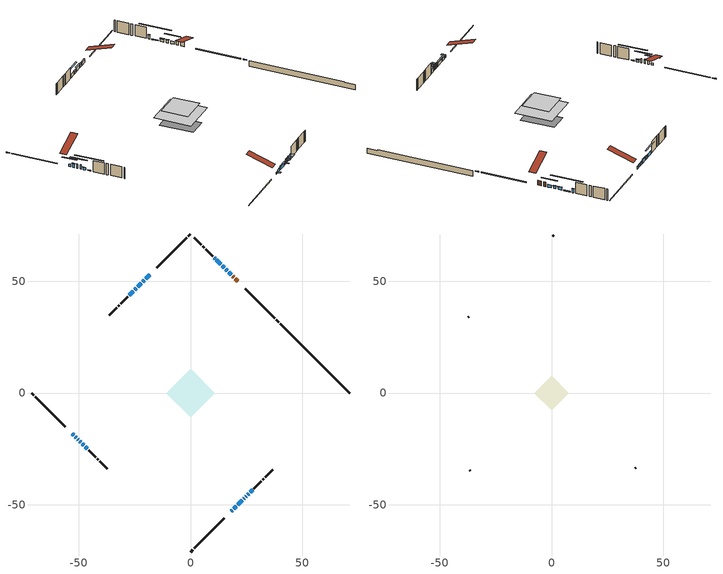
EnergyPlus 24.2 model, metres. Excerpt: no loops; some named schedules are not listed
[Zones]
conditioned space
 floor outside (Floor1 construction): -1.13,0 0,1.13 1.13,0 0,-1.13 z0.61
 floor adiabatic (AdiabaticFloorConstruction): -10.84,0 0,10.84 10.84,0 0,-10.84 z3.05
 floor foundation (Slab1 construction): -7.76,2.09 -2.09,7.76 7.76,-2.09 2.09,-7.76 z-1.83
 wall outside (RimJoist1 construction): 0,-71.18 1.06,-70.13 / -71.18,0 -70.13,-1.06 / 0,71.18 -1.06,70.13 / 39.49,31.69 38.43,32.75 z0.61:0.91
 wall outside (RimJoist2 construction): 1.71,-69.47 15.03,-56.15 / -69.47,-1.71 -56.15,-15.03 / -1.71,69.47 -15.03,56.15 / 37.78,33.41 24.46,46.73 z0.61:0.91
 wall outside (AdiabaticWallConstruction 1): 21.15,50.04 20.11,51.07 / 19.45,51.73 18.87,52.31 z0.61:2.64
 wall outside (AdiabaticWallConstruction): 18.34,-52.84 18.72,-52.46 / 23.87,-47.31 24.02,-47.16 z0.61:1.47; -52.84,-18.34 -52.21,-18.97 / -24.36,46.83 -24.99,46.19 z0.61:1.6; -51.55,-19.63 -51.12,-20.06 / -21.99,49.19 -23.7,47.48 / -25.64,45.54 -27.35,43.83 z0.61:2.11; -50.47,-20.72 -50.14,-21.04 / -49.49,-21.7 -49.16,-22.02 / 24.67,-46.51 25.03,-46.15 / 25.69,-45.49 26.05,-45.13 / 26.71,-44.48 27.77,-43.41 z0.61:2.42; 18.21,52.97 17.15,54.03 / -18.34,52.84 -20.05,51.13 / -20.71,50.48 -21.34,49.85 / 19.38,-51.81 20.44,-50.74 / 21.09,-50.09 23.22,-47.97 / 16.5,54.68 15.87,55.32 / 15.21,55.97 14.15,57.03 z0.61:1.81; -48.51,-22.68 -47.87,-23.31 z0.61:1.5; -47.22,-23.96 -46.28,-24.9 / 13.49,57.69 11.63,59.56 z0.61:0.99; 10.97,60.21 10.63,60.55 z0.61:2.21
 wall outside (Wall1 construction): 28.43,-42.76 31.66,-39.52 / -45.63,-25.55 -42.39,-28.79 / -28.01,43.17 -31.25,39.94 / 9.97,61.21 6.73,64.45 z0.61:5.49
 wall outside (Wall2 construction): 32.32,-38.86 32.87,-38.32 / -41.73,-29.45 -41.19,-29.99 / -31.9,39.28 -32.45,38.73 / 6.08,65.1 5.53,65.65 z0.61:5.49
 wall outside (Wall3 construction): 33.52,-37.66 36.83,-34.35 / -40.53,-30.65 -37.23,-33.96 / -33.1,38.08 -36.41,34.77 / 4.88,66.31 1.57,69.61 z0.61:5.49
 wall foundation (FoundationWall1 construction): 40.15,31.04,-1.83 40.15,31.04,0.61 68.08,3.1,0.61 68.08,3.1,0.27 71.18,0,0.27 71.18,0,-1.83
 window (WindowConstruction 18): 18.34,-52.84 18.72,-52.46 z0.61:1.47
 window (WindowConstruction 6): -52.84,-18.34 -52.21,-18.97 z0.61:1.6
 window (WindowConstruction 7): -51.55,-19.63 -51.12,-20.06 z0.61:2.11
 window (WindowConstruction 8): -50.47,-20.72 -50.14,-21.04 z0.61:2.41
 window (WindowConstruction 9): -49.49,-21.7 -49.16,-22.02 z0.61:2.41
 window (WindowConstruction 10): 18.21,52.97 17.15,54.03 z0.61:1.8
 window (WindowConstruction 11): -18.34,52.84 -20.05,51.13 z0.61:1.8
 window (WindowConstruction 12): -20.71,50.48 -21.34,49.85 z0.61:1.8
 window (WindowConstruction 13): 19.38,-51.81 20.44,-50.75 z0.61:1.8
 window (WindowConstruction 14): 21.09,-50.09 23.22,-47.97 z0.61:1.8
 window (WindowConstruction 19): 23.87,-47.31 24.02,-47.17 z0.61:1.47
 window (WindowConstruction 15): -48.51,-22.68 -47.88,-23.31 z0.61:1.5
 window (WindowConstruction 16): 16.5,54.69 15.87,55.32 z0.61:1.8
 window (WindowConstruction 17): 15.21,55.97 14.15,57.03 z0.61:1.8
 window (WindowConstruction 21): -47.22,-23.96 -46.29,-24.9 z0.61:0.99
 window (WindowConstruction 22): 13.49,57.69 11.63,59.56 z0.61:0.99
 window (WindowConstruction 20): 10.97,60.21 10.63,60.55 z0.61:2.21
 window (WindowConstruction): -21.99,49.19 -23.7,47.48 z0.61:2.11
 window (WindowConstruction 1): -24.36,46.83 -24.99,46.2 z0.61:1.6
 window (WindowConstruction 2): -25.64,45.54 -27.35,43.83 z0.61:2.11
 window (WindowConstruction 3): 24.67,-46.51 25.03,-46.15 z0.61:2.41
 window (WindowConstruction 4): 25.69,-45.49 26.05,-45.13 z0.61:2.41
 window (WindowConstruction 5): 26.71,-44.47 27.77,-43.41 z0.61:2.41
 door (Door): 21.15,50.04 20.11,51.07 z0.61:2.64
 door (Door 1): 19.45,51.73 18.87,52.31 z0.61:2.64
 ceiling adiabatic (AdiabaticFloorConstruction): 0,-10.84 10.84,0 0,10.84 -10.84,0 z3.05
attic - vented
 floor to conditioned space (Floor2 construction Reversed): -7.78,0 0,7.78 7.78,0 0,-7.78 z5.49
 wall outside (Wall4 construction): 37.49,-33.7 37.74,-33.44 / -36.57,-34.61 -36.31,-34.87 / -37.07,34.11 -37.32,33.86 / 0.91,70.27 0.66,70.53 z0.61:5.49
 roof outside (Roof1 construction): 17.69,-53.5,5.49 10.11,-45.92,9.06 8.11,-47.92,9.06 15.69,-55.49,5.49; -53.5,-17.69,5.49 -45.92,-10.11,9.06 -47.92,-8.11,9.06 -55.49,-15.69,5.49; -17.69,53.5,5.49 -10.11,45.92,9.06 -8.11,47.92,9.06 -15.69,55.49,5.49; 21.8,49.38,5.49 14.23,41.8,9.06 16.22,39.81,9.06 23.8,47.38,5.49
shading: 18.85,-52.34 18.22,-52.97 19.51,-54.26 20.14,-53.63 z1.65; -50.34,-20.84 -54.71,-16.48 -55,-16.77 -50.63,-21.13 z4.24; -50.91,-20.27 -51.76,-19.42 -52.06,-19.71 -51.2,-20.56 z2.41; -48.29,-22.89 -52.32,-18.86 -52.61,-19.15 -48.58,-23.18 z5.04; -47.31,-23.87 -51.34,-19.84 -51.63,-20.13 -47.6,-24.16 z5.04; 15.3,55.88 20.07,51.11 20.36,51.41 15.59,56.17 z4.43; -20.18,51.01 -18.22,52.97 -18.51,53.26 -20.47,51.3 z1.98; -21.46,49.72 -20.58,50.6 -20.87,50.89 -21.75,50.01 z1.98; 20.56,-50.62 19.25,-51.93 19.54,-52.22 20.86,-50.91 z1.98; 23.65,-47.54 20.66,-50.52 20.95,-50.81 23.94,-47.83 z2.41; 24.14,-47.04 23.74,-47.44 25.04,-48.73 25.44,-48.33 z1.65; -47.75,-23.43 -48.63,-22.55 -48.92,-22.84 -48.04,-23.72 z1.68; 15.74,55.44 16.62,54.56 16.91,54.85 16.03,55.73 z1.98; 14.02,57.16 15.34,55.84 15.63,56.14 14.31,57.45 z1.98; -42.48,-28.7 -51.02,-20.16 -51.31,-20.45 -42.77,-28.99 z6.37; 7.82,63.36 17.3,53.89 17.59,54.18 8.11,63.65 z6.37; 10.5,60.68 11.1,60.08 11.39,60.38 10.79,60.97 z2.39; -23.91,47.27 -21.78,49.4 -22.07,49.69 -24.2,47.56 z2.41; -25.2,45.98 -24.15,47.04 -24.44,47.33 -25.49,46.28 z1.9; -29.22,41.97 -23.78,47.41 -24.07,47.7 -29.51,42.26 z4.75; 25.16,-46.02 24.55,-46.64 25.84,-47.93 26.45,-47.31 z2.59; 26.18,-45 25.56,-45.62 26.86,-46.91 27.47,-46.3 z2.59; 27.9,-43.29 26.58,-44.6 27.87,-45.89 29.19,-44.58 z2.59
[Building]
Building 1: Terrain=Suburbs
[Site:Location]
Calgary Intl AP_AB: Latitude {deg}=51.11; Longitude {deg}=-114.02; Time Zone {hr}=-7; Elevation {m}=1084; Keep Site Location Information=Yes
[Site:GroundTemperature:Shallow]
0.326196, -1.55603, -1.70677, -0.813554, 2.7722, 6.34125, 9.43543, 11.3955, 11.562, 9.96783, 6.95256, 3.49299
[Site:WaterMainsTemperature]
Calculation Method=Schedule; Temperature Schedule=mains temperature schedule
[Material] Roughness=Rough; Thermal Absorptance=0.9
Name | Thickness {m} | Conductivity {W/m-K} | Density {kg/m3} | Specific Heat {J/kg-K} | Solar Absorptance | Visible Absorptance
asphalt or fiberglass shingles | 0.00635 | 0.162714 | 1121.4 | 1465.45 | 0.4 | 0.4
ceiling loosefill ins | 0.169333 | 0.0480833 | 16.02 | 1046.75 | 0.7 | 0.7
ceiling stud and cavity | 0.1397 | 0.0897479 | 65.682 | 1177.47 | 0.7 | 0.7
concrete 4.0 in. | 0.1016 | 1.803125 | 2242.8 | 837.4 | 0.7 | 0.7
concrete 8.0 in. | 0.2032 | 1.803125 | 2242.8 | 837.4 | 0.7 | 0.7
door material | 0.04445 | 0.053851 | 512.64 | 1214.23 | 0.7 | 0.7
exterior vertical ins | 0.0480821 | 0.029427 | 32.04 | 1214.23 | 0.7 | 0.7
floor covering | 0.0127 | 0.0433444 | 54.468 | 1339.84 | 0.6 | 0.6
floor rigid ins | 0.103632 | 0.029427 | 32.04 | 1214.23 | 0.7 | 0.7
floor rigid ins 1; wall rigid ins 1 | 0.512978 | 0.029427 | 32.04 | 1214.23 | 0.7 | 0.7
floor stud and cavity | 0.1397 | 0.104364 | 92.3553 | 1139.71 | 0.7 | 0.7
floor stud and cavity 1 | 0.1397 | 1.75129 | 37.0049 | 1207.88 | 0.7 | 0.7
furniture material conditioned space 1 | 0.1524 | 0.115458 | 640.8 | 1214.23 | 0.6 | 0.6
gypsum board | 0.0127 | 0.160291 | 801 | 837.4 | 0.6 | 0.6
gypsum board 1 | 0.0127 | 0.160291 | 801 | 837.4 | 0.7 | 0.7
osb sheathing 0.5 in. | 0.0127 | 0.115458 | 512.64 | 1214.23 | 0.7 | 0.7
osb sheathing 0.75 in. | 0.01905 | 0.115458 | 512.64 | 1214.23 | 0.7 | 0.7
osb sheathing 2.0 in. | 0.0508 | 0.115458 | 512.64 | 1214.23 | 0.7 | 0.7
rim joist rigid ins; wall rigid ins | 0.051816 | 0.029427 | 32.04 | 1214.23 | 0.7 | 0.7
rim joist stud and cavity | 0.0508 | 0.0549964 | 125.044 | 1163.47 | 0.6 | 0.6
rim joist stud and cavity 1 | 0.0508 | 0.0467904 | 125.044 | 1163.47 | 0.6 | 0.6
wall stud and cavity | 0.1397 | 0.21101 | 139.0536 | 1170.24 | 0.7 | 0.7
wall stud and cavity 1 | 0.1397 | 0.221002 | 139.0536 | 1170.24 | 0.7 | 0.7
wall stud and cavity 2 | 0.1397 | 0.187564 | 139.0536 | 1170.24 | 0.7 | 0.7
wall stud and cavity 3 | 0.0889 | 6.1454 | 50.32683 | 1063.81 | 0.6 | 0.6
wall stud and cavity 4 | 0.0889 | 0.380278 | 52.3479 | 1209.89 | 0.7 | 0.7
wall stud and cavity 5 | 0.0889 | 0.391764 | 83.0341 | 1211.67 | 0.7 | 0.7
wood siding | 0.0254 | 0.102417 | 544.68 | 1172.36 | 0.4 | 0.4
wood siding 1 | 0.00254 | 0.102417 | 544.68 | 1172.36 | 0.4 | 0.4
wood siding 2; wood siding 3; wood siding 4 | 0.0254 | 0.102417 | 544.68 | 1172.36 | 0.7 | 0.7
[WindowMaterial:SimpleGlazingSystem]
Name | U-Factor {W/m2-K} | Solar Heat Gain Coefficient
WindowMaterial | 2.92587 | 0.63
WindowMaterial 1 | 2.77768 | 0.56
WindowMaterial 10 | 2.7913 | 0.62
WindowMaterial 11 | 2.78052 | 0.57
WindowMaterial 12 | 2.78222 | 0.67
WindowMaterial 13 | 2.77597 | 0.55
WindowMaterial 14 | 2.773703 | 0.65
WindowMaterial 15 | 2.75269 | 0.59
WindowMaterial 16 | 2.68967 | 0.43
WindowMaterial 17 | 4.21194 | 0.66
WindowMaterial 18 | 5.68822 | 0.6
WindowMaterial 2 | 2.77314 | 0.52
WindowMaterial 3 | 2.76405 | 0.61
WindowMaterial 4 | 2.787898 | 0.69
WindowMaterial 5 | 2.77541 | 0.51
WindowMaterial 6 | 2.76746 | 0.63
WindowMaterial 7 | 2.76916 | 0.5
WindowMaterial 8 | 2.759508 | 0.6
WindowMaterial 9 | 2.78676 | 0.58
[Construction]
AdiabaticFloorConstruction: floor stud and cavity 1, floor rigid ins 1, osb sheathing 0.75 in., floor covering
AdiabaticWallConstruction: wood siding 3, wall rigid ins 1, wall stud and cavity 4, gypsum board
AdiabaticWallConstruction 1: wood siding 4, wall rigid ins 1, wall stud and cavity 4, gypsum board
Door; Door 1: door material
Floor1 construction: floor stud and cavity, floor rigid ins, osb sheathing 0.75 in., floor covering
Floor2 construction Reversed: gypsum board, ceiling stud and cavity, ceiling loosefill ins
FoundationWall1 construction: concrete 8.0 in., gypsum board 1
furniture construction conditioned space 1: furniture material conditioned space 1
PartitionWallConstruction: gypsum board, wall stud and cavity 5, gypsum board
RimJoist1 construction: wood siding 2, rim joist rigid ins, osb sheathing 2.0 in., rim joist stud and cavity
RimJoist2 construction: wood siding 2, rim joist rigid ins, osb sheathing 2.0 in., rim joist stud and cavity 1
Roof1 construction: asphalt or fiberglass shingles
Slab1 construction: concrete 4.0 in.
Wall1 construction: wood siding, wall rigid ins, osb sheathing 0.5 in., wall stud and cavity, gypsum board
Wall2 construction: wood siding, wall rigid ins, osb sheathing 0.5 in., wall stud and cavity 1, gypsum board
Wall3 construction: wood siding, wall rigid ins, osb sheathing 0.5 in., wall stud and cavity 2, gypsum board
Wall4 construction: wood siding 1, wall stud and cavity 3
WindowConstruction; WindowConstruction 2: WindowMaterial
WindowConstruction 1: WindowMaterial 1
WindowConstruction 10; WindowConstruction 14; WindowConstruction 17: WindowMaterial 9
WindowConstruction 11: WindowMaterial 10
WindowConstruction 12: WindowMaterial 11
WindowConstruction 13: WindowMaterial 12
WindowConstruction 15: WindowMaterial 13
WindowConstruction 16: WindowMaterial 14
WindowConstruction 18: WindowMaterial 15
WindowConstruction 19: WindowMaterial 16
WindowConstruction 20: WindowMaterial 17
WindowConstruction 21; WindowConstruction 22: WindowMaterial 18
WindowConstruction 3: WindowMaterial 2
WindowConstruction 4: WindowMaterial 3
WindowConstruction 5: WindowMaterial 4
WindowConstruction 6: WindowMaterial 5
WindowConstruction 7: WindowMaterial 6
WindowConstruction 8: WindowMaterial 7
WindowConstruction 9: WindowMaterial 8
[Zone] Multiplier=1; Part of Total Floor Area=Yes
Name | Volume {m3}
attic - vented | 70.1151
conditioned space | 952.7
[Space]
Name | Zone | Volume {m3}
attic - vented 1 | attic - vented | 70.1151
conditioned space 1 | conditioned space | 952.7
[ZoneInfiltration:EffectiveLeakageArea]
infil attic - vented 1: Zone or Space=attic - vented 1; Schedule=Always On Discrete; Effective Air Leakage Area {cm2}=4147.2; Stack Coefficient=0.000587428; Wind Coefficient=1.63756e-05
[ZoneMixing]
whole house fan mix: Zone or Space=attic - vented; Schedule=Always On Continuous; Design Flow Rate Calculation Method=Flow/Zone; Design Flow Rate {m3/s}=0; Source Zone or Space=conditioned space
[SurfaceProperty:ExposedFoundationPerimeter]
Slab1: Exposed Perimeter Calculation Method=TotalExposedPerimeter; Total Exposed Perimeter {m}=43.892
[InternalMass] Zone or ZoneList=conditioned space; Space or SpaceList=conditioned space 1
Name | Construction | Surface Area {m2}
furniture mass conditioned space 1 | furniture construction conditioned space 1 | 139.648
partition wall mass | PartitionWallConstruction | 349.12
[Lights]
interior lighting: Zone or ZoneList or Space or SpaceList=conditioned space 1; Schedule=interior lighting schedule; Design Level Calculation Method=LightingLevel; Lighting Level {W}=343.2; Return Air Fraction=0; Fraction Radiant=0.6; Fraction Visible=0.2; Fraction Replaceable=1
[People]
occupants: Zone or ZoneList or Space or SpaceList=conditioned space 1; Number of People Schedule=occupants schedule; Number of People Calculation Method=People; Number of People=3; Fraction Radiant=0.314171; Sensible Heat Fraction=0.56303; Activity Level Schedule=occupants activity schedule; Carbon Dioxide Generation Rate {m3/s-W}=0; Enable ASHRAE 55 Comfort Warnings=No; Mean Radiant Temperature Calculation Type=EnclosureAveraged
[ElectricEquipment] Zone or ZoneList or Space or SpaceList=conditioned space 1; Design Level Calculation Method=EquipmentLevel
Name | Schedule | Design Level {W} | Fraction Latent | Fraction Radiant | Fraction Lost
clothes dryer | clothes dryer schedule | 140.772 | 0.015 | 0.081 | 0.85
clothes washer | clothes washer schedule | 32.1985 | 0.03 | 0.162 | 0.7
cooking range | cooking range schedule | 215.147 | 0.08 | 0.432 | 0.2
dishwasher | dishwasher schedule | 66.8632 | 0.3 | 0.18 | 0.4
fridge | fridge schedule | 72.9452 | 0 | 0.6 | 0
mech vent bath fan 0 | mech vent bath fan 0 schedule | 50.2 | 0 | 0 | 1
mech vent bath fan 1 | mech vent bath fan 1 schedule | 50.2 | 0 | 0 | 1
mech vent house fan | mech vent house fan schedule | 6.33333 | 0 | 0 | 1
mech vent house fan cfis | mech vent house fan cfis schedule | 0 | 0 | 0 | 0
mech vent range fan 0 | mech vent range fan 0 schedule | 57 | 0 | 0 | 1
misc plug loads | misc plug loads schedule | 494.7 | 0.045 | 0.513 | 0.1
whole house fan | Always On Discrete | 0 | 0 | 0 | 1
[OtherEquipment] Zone or ZoneList or Space or SpaceList=conditioned space 1; Design Level Calculation Method=EquipmentLevel
Name | Fuel Type | Schedule | Design Level {W} | Fraction Latent | Fraction Radiant | Fraction Lost
clothes dryer 1 | Electricity | clothes dryer schedule | 0 | 0.015 | 0.081 | 0.85
cooking range 1 | Electricity | cooking range schedule | 0 | 0.08 | 0.432 | 0.2
general water use latent | None | general water use schedule | 62.594 | 1 | 0 | 0
general water use sensible | None | general water use schedule | -61.6891 | 0 | 0.6 | 0
mech vent house fan latent load | None | Always On Discrete | 0 | 1 | 0 | 0
mech vent house fan sensible load | None | Always On Discrete | 0 | 0 | 0 | 0
water heater energy adjustment1 | NaturalGas | Always On Discrete | 0.01 | 0 | 0 | 1
[ZoneInfiltration:DesignFlowRate] Zone or ZoneList or Space or SpaceList=conditioned space 1; Schedule=Always On Discrete; Design Flow Rate Calculation Method=Flow/Zone; Design Flow Rate {m3/s}=0
infil flow; natural vent flow; whole house fan flow
[Foundation:Kiva]
Foundation Kiva 1: Initial Indoor Air Temperature {C}=18; Wall Height Above Grade {m}=0.609996; Wall Depth Below Slab {m}=0.2032; Custom Block Material Name 1=exterior vertical ins; Custom Block Depth 1 {m}=2.43998; Custom Block X Position 1 {m}=0.2159; Custom Block Z Position 1 {m}=0
[Foundation:Kiva:Settings]
Soil Conductivity {W/m-K}=0.849921; Soil Density {kg/m3}=1842.3; Soil Specific Heat {J/kg-K}=418.7; Ground Solar Absorptivity=0.9; Ground Thermal Absorptivity=0.9; Ground Surface Roughness {m}=0.03; Far-Field Width {m}=40; Deep-Ground Boundary Condition=ZeroFlux; Deep-Ground Depth {m}=40; Minimum Cell Dimension {m}=0.2; Maximum Cell Growth Coefficient=3; Simulation Timestep=Timestep
[Exterior:Lights]
exterior lighting: Schedule=exterior lighting schedule; Design Level {W}=75.6
[Schedule:Constant]
Name | Hourly Value
Always On Continuous; mech vent house fan schedule; mech vent house fan cfis schedule; Always On Discrete | 1
occupants activity schedule | 117.228
fridge schedule | 0
[Schedule:Week:Daily]
interior lighting schedule Week Rule - Jan1-Jan27: interior lighting schedule day, interior lighting schedule day, interior lighting schedule day, interior lighting schedule day, interior lighting schedule day, interior lighting schedule day, interior lighting schedule day, interior lighting schedule default day, interior lighting schedule default day, interior lighting schedule default day, interior lighting schedule default day, interior lighting schedule default day
interior lighting schedule Week Rule - Jan28-Feb3: interior lighting schedule day, interior lighting schedule day, interior lighting schedule day, interior lighting schedule day, interior lighting schedule day 1, interior lighting schedule day 1, interior lighting schedule day 1, interior lighting schedule default day, interior lighting schedule default day, interior lighting schedule default day, interior lighting schedule default day, interior lighting schedule default day
interior lighting schedule Week Rule - Feb4-Feb24: interior lighting schedule day 1, interior lighting schedule day 1, interior lighting schedule day 1, interior lighting schedule day 1, interior lighting schedule day 1, interior lighting schedule day 1, interior lighting schedule day 1, interior lighting schedule default day, interior lighting schedule default day, interior lighting schedule default day, interior lighting schedule default day, interior lighting schedule default day
interior lighting schedule Week Rule - Feb25-Mar3: interior lighting schedule day 1, interior lighting schedule day 1, interior lighting schedule day 1, interior lighting schedule day 1, interior lighting schedule day 2, interior lighting schedule day 2, interior lighting schedule day 2, interior lighting schedule default day, interior lighting schedule default day, interior lighting schedule default day, interior lighting schedule default day, interior lighting schedule default day
interior lighting schedule Week Rule - Mar4-Mar31: interior lighting schedule day 2, interior lighting schedule day 2, interior lighting schedule day 2, interior lighting schedule day 2, interior lighting schedule day 2, interior lighting schedule day 2, interior lighting schedule day 2, interior lighting schedule default day, interior lighting schedule default day, interior lighting schedule default day, interior lighting schedule default day, interior lighting schedule default day
interior lighting schedule Week Rule - Apr1-Apr28: interior lighting schedule day 3, interior lighting schedule day 3, interior lighting schedule day 3, interior lighting schedule day 3, interior lighting schedule day 3, interior lighting schedule day 3, interior lighting schedule day 3, interior lighting schedule default day, interior lighting schedule default day, interior lighting schedule default day, interior lighting schedule default day, interior lighting schedule default day
interior lighting schedule Week Rule - Apr29-May5: interior lighting schedule day 3, interior lighting schedule day 3, interior lighting schedule day 4, interior lighting schedule day 4, interior lighting schedule day 4, interior lighting schedule day 4, interior lighting schedule day 4, interior lighting schedule default day, interior lighting schedule default day, interior lighting schedule default day, interior lighting schedule default day, interior lighting schedule default day
interior lighting schedule Week Rule - May6-May26: interior lighting schedule day 4, interior lighting schedule day 4, interior lighting schedule day 4, interior lighting schedule day 4, interior lighting schedule day 4, interior lighting schedule day 4, interior lighting schedule day 4, interior lighting schedule default day, interior lighting schedule default day, interior lighting schedule default day, interior lighting schedule default day, interior lighting schedule default day
interior lighting schedule Week Rule - May27-Jun2: interior lighting schedule day 4, interior lighting schedule day 4, interior lighting schedule day 4, interior lighting schedule day 4, interior lighting schedule day 4, interior lighting schedule day 5, interior lighting schedule day 5, interior lighting schedule default day, interior lighting schedule default day, interior lighting schedule default day, interior lighting schedule default day, interior lighting schedule default day
interior lighting schedule Week Rule - Jun3-Jun30: interior lighting schedule day 5, interior lighting schedule day 5, interior lighting schedule day 5, interior lighting schedule day 5, interior lighting schedule day 5, interior lighting schedule day 5, interior lighting schedule day 5, interior lighting schedule default day, interior lighting schedule default day, interior lighting schedule default day, interior lighting schedule default day, interior lighting schedule default day
interior lighting schedule Week Rule - Jul1-Jul28: interior lighting schedule day 6, interior lighting schedule day 6, interior lighting schedule day 6, interior lighting schedule day 6, interior lighting schedule day 6, interior lighting schedule day 6, interior lighting schedule day 6, interior lighting schedule default day, interior lighting schedule default day, interior lighting schedule default day, interior lighting schedule default day, interior lighting schedule default day
interior lighting schedule Week Rule - Jul29-Aug4: interior lighting schedule day 6, interior lighting schedule day 6, interior lighting schedule day 6, interior lighting schedule day 7, interior lighting schedule day 7, interior lighting schedule day 7, interior lighting schedule day 7, interior lighting schedule default day, interior lighting schedule default day, interior lighting schedule default day, interior lighting schedule default day, interior lighting schedule default day
interior lighting schedule Week Rule - Aug5-Aug25: interior lighting schedule day 7, interior lighting schedule day 7, interior lighting schedule day 7, interior lighting schedule day 7, interior lighting schedule day 7, interior lighting schedule day 7, interior lighting schedule day 7, interior lighting schedule default day, interior lighting schedule default day, interior lighting schedule default day, interior lighting schedule default day, interior lighting schedule default day
interior lighting schedule Week Rule - Aug26-Sep1: interior lighting schedule day 7, interior lighting schedule day 7, interior lighting schedule day 7, interior lighting schedule day 7, interior lighting schedule day 7, interior lighting schedule day 7, interior lighting schedule day 8, interior lighting schedule default day, interior lighting schedule default day, interior lighting schedule default day, interior lighting schedule default day, interior lighting schedule default day
interior lighting schedule Week Rule - Sep2-Sep29: interior lighting schedule day 8, interior lighting schedule day 8, interior lighting schedule day 8, interior lighting schedule day 8, interior lighting schedule day 8, interior lighting schedule day 8, interior lighting schedule day 8, interior lighting schedule default day, interior lighting schedule default day, interior lighting schedule default day, interior lighting schedule default day, interior lighting schedule default day
interior lighting schedule Week Rule - Sep30-Oct6: interior lighting schedule day 8, interior lighting schedule day 9, interior lighting schedule day 9, interior lighting schedule day 9, interior lighting schedule day 9, interior lighting schedule day 9, interior lighting schedule day 9, interior lighting schedule default day, interior lighting schedule default day, interior lighting schedule default day, interior lighting schedule default day, interior lighting schedule default day
interior lighting schedule Week Rule - Oct7-Oct27: interior lighting schedule day 9, interior lighting schedule day 9, interior lighting schedule day 9, interior lighting schedule day 9, interior lighting schedule day 9, interior lighting schedule day 9, interior lighting schedule day 9, interior lighting schedule default day, interior lighting schedule default day, interior lighting schedule default day, interior lighting schedule default day, interior lighting schedule default day
interior lighting schedule Week Rule - Oct28-Nov3: interior lighting schedule day 9, interior lighting schedule day 9, interior lighting schedule day 9, interior lighting schedule day 9, interior lighting schedule day 10, interior lighting schedule day 10, interior lighting schedule day 10, interior lighting schedule default day, interior lighting schedule default day, interior lighting schedule default day, interior lighting schedule default day, interior lighting schedule default day
interior lighting schedule Week Rule - Nov4-Nov24: interior lighting schedule day 10, interior lighting schedule day 10, interior lighting schedule day 10, interior lighting schedule day 10, interior lighting schedule day 10, interior lighting schedule day 10, interior lighting schedule day 10, interior lighting schedule default day, interior lighting schedule default day, interior lighting schedule default day, interior lighting schedule default day, interior lighting schedule default day
interior lighting schedule Week Rule - Nov25-Dec1: interior lighting schedule day 10, interior lighting schedule day 10, interior lighting schedule day 10, interior lighting schedule day 10, interior lighting schedule day 10, interior lighting schedule day 10, interior lighting schedule day 11, interior lighting schedule default day, interior lighting schedule default day, interior lighting schedule default day, interior lighting schedule default day, interior lighting schedule default day
interior lighting schedule Week Rule - Dec2-Dec31: interior lighting schedule day 11, interior lighting schedule day 11, interior lighting schedule day 11, interior lighting schedule day 11, interior lighting schedule day 11, interior lighting schedule day 11, interior lighting schedule day 11, interior lighting schedule default day, interior lighting schedule default day, interior lighting schedule default day, interior lighting schedule default day, interior lighting schedule default day
occupants schedule Week Rule - Jan1-Dec31: occupants schedule day, occupants schedule day, occupants schedule day, occupants schedule day, occupants schedule day, occupants schedule day, occupants schedule day, occupants schedule default day, occupants schedule default day, occupants schedule default day, occupants schedule default day, occupants schedule default day
clothes dryer schedule Week Rule - Jan1-Dec31: clothes dryer schedule day, clothes dryer schedule day, clothes dryer schedule day, clothes dryer schedule day, clothes dryer schedule day, clothes dryer schedule day, clothes dryer schedule day, clothes dryer schedule default day, clothes dryer schedule default day, clothes dryer schedule default day, clothes dryer schedule default day, clothes dryer schedule default day
clothes washer schedule Week Rule - Jan1-Dec31: clothes washer schedule day, clothes washer schedule day, clothes washer schedule day, clothes washer schedule day, clothes washer schedule day, clothes washer schedule day, clothes washer schedule day, clothes washer schedule default day, clothes washer schedule default day, clothes washer schedule default day, clothes washer schedule default day, clothes washer schedule default day
cooking range schedule Week Rule - Jan1-Dec31: cooking range schedule day, cooking range schedule day, cooking range schedule day, cooking range schedule day, cooking range schedule day, cooking range schedule day, cooking range schedule day, cooking range schedule default day, cooking range schedule default day, cooking range schedule default day, cooking range schedule default day, cooking range schedule default day
dishwasher schedule Week Rule - Jan1-Dec31: dishwasher schedule day, dishwasher schedule day, dishwasher schedule day, dishwasher schedule day, dishwasher schedule day, dishwasher schedule day, dishwasher schedule day, dishwasher schedule default day, dishwasher schedule default day, dishwasher schedule default day, dishwasher schedule default day, dishwasher schedule default day
mech vent bath fan 0 schedule Week Rule - Jan1-Dec31: mech vent bath fan 0 schedule day, mech vent bath fan 0 schedule day, mech vent bath fan 0 schedule day, mech vent bath fan 0 schedule day, mech vent bath fan 0 schedule day, mech vent bath fan 0 schedule day, mech vent bath fan 0 schedule day, mech vent bath fan 0 schedule default day, mech vent bath fan 0 schedule default day, mech vent bath fan 0 schedule default day, mech vent bath fan 0 schedule default day, mech vent bath fan 0 schedule default day
mech vent bath fan 1 schedule Week Rule - Jan1-Dec31: mech vent bath fan 1 schedule day, mech vent bath fan 1 schedule day, mech vent bath fan 1 schedule day, mech vent bath fan 1 schedule day, mech vent bath fan 1 schedule day, mech vent bath fan 1 schedule day, mech vent bath fan 1 schedule day, mech vent bath fan 1 schedule default day, mech vent bath fan 1 schedule default day, mech vent bath fan 1 schedule default day, mech vent bath fan 1 schedule default day, mech vent bath fan 1 schedule default day
mech vent range fan 0 schedule Week Rule - Jan1-Dec31: mech vent range fan 0 schedule day, mech vent range fan 0 schedule day, mech vent range fan 0 schedule day, mech vent range fan 0 schedule day, mech vent range fan 0 schedule day, mech vent range fan 0 schedule day, mech vent range fan 0 schedule day, mech vent range fan 0 schedule default day, mech vent range fan 0 schedule default day, mech vent range fan 0 schedule default day, mech vent range fan 0 schedule default day, mech vent range fan 0 schedule default day
misc plug loads schedule Week Rule - Jan1-Dec31: misc plug loads schedule day, misc plug loads schedule day, misc plug loads schedule day, misc plug loads schedule day, misc plug loads schedule day, misc plug loads schedule day, misc plug loads schedule day, misc plug loads schedule default day, misc plug loads schedule default day, misc plug loads schedule default day, misc plug loads schedule default day, misc plug loads schedule default day
general water use schedule Week Rule - Jan1-Dec31: general water use schedule day, general water use schedule day, general water use schedule day, general water use schedule day, general water use schedule day, general water use schedule day, general water use schedule day, general water use schedule default day, general water use schedule default day, general water use schedule default day, general water use schedule default day, general water use schedule default day
exterior lighting schedule Week Rule - Jan1-Jan27: exterior lighting schedule day, exterior lighting schedule day, exterior lighting schedule day, exterior lighting schedule day, exterior lighting schedule day, exterior lighting schedule day, exterior lighting schedule day, exterior lighting schedule default day, exterior lighting schedule default day, exterior lighting schedule default day, exterior lighting schedule default day, exterior lighting schedule default day
exterior lighting schedule Week Rule - Jan28-Feb3: exterior lighting schedule day, exterior lighting schedule day, exterior lighting schedule day, exterior lighting schedule day, exterior lighting schedule day 1, exterior lighting schedule day 1, exterior lighting schedule day 1, exterior lighting schedule default day, exterior lighting schedule default day, exterior lighting schedule default day, exterior lighting schedule default day, exterior lighting schedule default day
exterior lighting schedule Week Rule - Feb4-Feb24: exterior lighting schedule day 1, exterior lighting schedule day 1, exterior lighting schedule day 1, exterior lighting schedule day 1, exterior lighting schedule day 1, exterior lighting schedule day 1, exterior lighting schedule day 1, exterior lighting schedule default day, exterior lighting schedule default day, exterior lighting schedule default day, exterior lighting schedule default day, exterior lighting schedule default day
exterior lighting schedule Week Rule - Feb25-Mar3: exterior lighting schedule day 1, exterior lighting schedule day 1, exterior lighting schedule day 1, exterior lighting schedule day 1, exterior lighting schedule day 2, exterior lighting schedule day 2, exterior lighting schedule day 2, exterior lighting schedule default day, exterior lighting schedule default day, exterior lighting schedule default day, exterior lighting schedule default day, exterior lighting schedule default day
exterior lighting schedule Week Rule - Mar4-Mar31: exterior lighting schedule day 2, exterior lighting schedule day 2, exterior lighting schedule day 2, exterior lighting schedule day 2, exterior lighting schedule day 2, exterior lighting schedule day 2, exterior lighting schedule day 2, exterior lighting schedule default day, exterior lighting schedule default day, exterior lighting schedule default day, exterior lighting schedule default day, exterior lighting schedule default day
[Schedule:Year]
interior lighting schedule: interior lighting schedule Week Rule - Jan1-Jan27, 1, 1, 1, 27, interior lighting schedule Week Rule - Jan28-Feb3, 1, 28, 2, 3, interior lighting schedule Week Rule - Feb4-Feb24, 2, 4, 2, 24, interior lighting schedule Week Rule - Feb25-Mar3, 2, 25, 3, 3, interior lighting schedule Week Rule - Mar4-Mar31, 3, 4, 3, 31, interior lighting schedule Week Rule - Apr1-Apr28, 4, 1, 4, 28, interior lighting schedule Week Rule - Apr29-May5, 4, 29, 5, 5, interior lighting schedule Week Rule - May6-May26, 5, 6, 5, 26, interior lighting schedule Week Rule - May27-Jun2, 5, 27, 6, 2, interior lighting schedule Week Rule - Jun3-Jun30, 6, 3, 6, 30, interior lighting schedule Week Rule - Jul1-Jul28, 7, 1, 7, 28, interior lighting schedule Week Rule - Jul29-Aug4, 7, 29, 8, 4, interior lighting schedule Week Rule - Aug5-Aug25, 8, 5, 8, 25, interior lighting schedule Week Rule - Aug26-Sep1, 8, 26, 9, 1, interior lighting schedule Week Rule - Sep2-Sep29, 9, 2, 9, 29, interior lighting schedule Week Rule - Sep30-Oct6, 9, 30, 10, 6, interior lighting schedule Week Rule - Oct7-Oct27, 10, 7, 10, 27, interior lighting schedule Week Rule - Oct28-Nov3, 10, 28, 11, 3, interior lighting schedule Week Rule - Nov4-Nov24, 11, 4, 11, 24, interior lighting schedule Week Rule - Nov25-Dec1, 11, 25, 12, 1, interior lighting schedule Week Rule - Dec2-Dec31, 12, 2, 12, 31
occupants schedule: occupants schedule Week Rule - Jan1-Dec31, 1, 1, 12, 31
clothes dryer schedule: clothes dryer schedule Week Rule - Jan1-Dec31, 1, 1, 12, 31
clothes washer schedule: clothes washer schedule Week Rule - Jan1-Dec31, 1, 1, 12, 31
cooking range schedule: cooking range schedule Week Rule - Jan1-Dec31, 1, 1, 12, 31
dishwasher schedule: dishwasher schedule Week Rule - Jan1-Dec31, 1, 1, 12, 31
mech vent bath fan 0 schedule: mech vent bath fan 0 schedule Week Rule - Jan1-Dec31, 1, 1, 12, 31
mech vent bath fan 1 schedule: mech vent bath fan 1 schedule Week Rule - Jan1-Dec31, 1, 1, 12, 31
mech vent range fan 0 schedule: mech vent range fan 0 schedule Week Rule - Jan1-Dec31, 1, 1, 12, 31
misc plug loads schedule: misc plug loads schedule Week Rule - Jan1-Dec31, 1, 1, 12, 31
general water use schedule: general water use schedule Week Rule - Jan1-Dec31, 1, 1, 12, 31
exterior lighting schedule: exterior lighting schedule Week Rule - Jan1-Jan27, 1, 1, 1, 27, exterior lighting schedule Week Rule - Jan28-Feb3, 1, 28, 2, 3, exterior lighting schedule Week Rule - Feb4-Feb24, 2, 4, 2, 24, exterior lighting schedule Week Rule - Feb25-Mar3, 2, 25, 3, 3, exterior lighting schedule Week Rule - Mar4-Mar31, 3, 4, 3, 31, exterior lighting schedule Week Rule - Apr1-Apr28, 4, 1, 4, 28, exterior lighting schedule Week Rule - Apr29-May5, 4, 29, 5, 5, exterior lighting schedule Week Rule - May6-May26, 5, 6, 5, 26, exterior lighting schedule Week Rule - May27-Jun2, 5, 27, 6, 2, exterior lighting schedule Week Rule - Jun3-Jun30, 6, 3, 6, 30, exterior lighting schedule Week Rule - Jul1-Jul28, 7, 1, 7, 28, exterior lighting schedule Week Rule - Jul29-Aug4, 7, 29, 8, 4, exterior lighting schedule Week Rule - Aug5-Aug25, 8, 5, 8, 25, exterior lighting schedule Week Rule - Aug26-Sep1, 8, 26, 9, 1, exterior lighting schedule Week Rule - Sep2-Sep29, 9, 2, 9, 29, exterior lighting schedule Week Rule - Sep30-Oct6, 9, 30, 10, 6, exterior lighting schedule Week Rule - Oct7-Oct27, 10, 7, 10, 27, exterior lighting schedule Week Rule - Oct28-Nov3, 10, 28, 11, 3, exterior lighting schedule Week Rule - Nov4-Nov24, 11, 4, 11, 24, exterior lighting schedule Week Rule - Nov25-Dec1, 11, 25, 12, 1, exterior lighting schedule Week Rule - Dec2-Dec31, 12, 2, 12, 31
[Schedule:Compact]
mains temperature schedule: Through: 01/01, For: AllDays, Until: 24:00, 5.30611, Through: 01/02, For: AllDays, Until: 24:00, 5.24556, Through: 01/03, For: AllDays, Until: 24:00, 5.18611, Through: 01/04, For: AllDays, Until: 24:00, 5.12778, Through: 01/05, For: AllDays, Until: 24:00, 5.07, Through: 01/06, For: AllDays, Until: 24:00, 5.01278, Through: 01/07, For: AllDays, Until: 24:00, 4.95722, Through: 01/08, For: AllDays, Until: 24:00, 4.90222, Through: 01/09, For: AllDays, Until: 24:00, 4.84778, Through: 01/10, For: AllDays, Until: 24:00, 4.795, Through: 01/11, For: AllDays, Until: 24:00, 4.74278, Through: 01/12, For: AllDays, Until: 24:00, 4.69167, Through: 01/13, For: AllDays, Until: 24:00, 4.64111, Through: 01/14, For: AllDays, Until: 24:00, 4.59222, Through: 01/15, For: AllDays, Until: 24:00, 4.54389, Through: 01/16, For: AllDays, Until: 24:00, 4.49722, Through: 01/17, For: AllDays, Until: 24:00, 4.45111, Through: 01/18, For: AllDays, Until: 24:00, 4.40611, Through: 01/19, For: AllDays, Until: 24:00, 4.36222, Through: 01/20, For: AllDays, Until: 24:00, 4.32, Through: 01/21, For: AllDays, Until: 24:00, 4.27833, Through: 01/22, For: AllDays, Until: 24:00, 4.23778, Through: 01/23, For: AllDays, Until: 24:00, 4.19833, Through: 01/24, For: AllDays, Until: 24:00, 4.16056, Through: 01/25, For: AllDays, Until: 24:00, 4.12333, Through: 01/26, For: AllDays, Until: 24:00, 4.08778, Through: 01/27, For: AllDays, Until: 24:00, 4.05278, Through: 01/28, For: AllDays, Until: 24:00, 4.01944, Through: 01/29, For: AllDays, Until: 24:00, 3.98722, Through: 01/30, For: AllDays, Until: 24:00, 3.95611, Through: 01/31, For: AllDays, Until: 24:00, 3.92667, Through: 02/01, For: AllDays, Until: 24:00, 3.89778, Through: 02/02, For: AllDays, Until: 24:00, 3.87056, Through: 02/03, For: AllDays, Until: 24:00, 3.84444, Through: 02/04, For: AllDays, Until: 24:00, 3.82, Through: 02/05, For: AllDays, Until: 24:00, 3.79611, Through: 02/06, For: AllDays, Until: 24:00, 3.77389, Through: 02/07, For: AllDays, Until: 24:00, 3.75333, Through: 02/08, For: AllDays, Until: 24:00, 3.73333, Through: 02/09, For: AllDays, Until: 24:00, 3.715, Through: 02/10, For: AllDays, Until: 24:00, 3.69778, Through: 02/11, For: AllDays, Until: 24:00, 3.68222, Through: 02/12, For: AllDays, Until: 24:00, 3.66778, Through: 02/13, For: AllDays, Until: 24:00, 3.65444, Through: 02/14, For: AllDays, Until: 24:00, 3.64278, Through: 02/15, For: AllDays, Until: 24:00, 3.63222, Through: 02/16, For: AllDays, Until: 24:00, 3.62278, Through: 02/17, For: AllDays, Until: 24:00, 3.615, Through: 02/18, For: AllDays, Until: 24:00, 3.60833, Through: 02/19, For: AllDays, Until: 24:00, 3.60333, Through: 02/20, For: AllDays, Until: 24:00, 3.59944, Through: 02/21, For: AllDays, Until: 24:00, 3.59667, Through: 02/22, For: AllDays, Until: 24:00, 3.59556, Through: 02/23, For: AllDays, Until: 24:00, 3.59556, Through: 02/24, For: AllDays, Until: 24:00, 3.59722, Through: 02/25, For: AllDays, Until: 24:00, 3.6, Through: 02/26, For: AllDays, Until: 24:00, 3.60389, Through: 02/27, For: AllDays, Until: 24:00, 3.60944, Through: 02/28, For: AllDays, Until: 24:00, 3.61611, Through: 03/01, For: AllDays, Until: 24:00, 3.62444, Through: 03/02, For: AllDays, Until: 24:00, 3.63333, Through: 03/03, For: AllDays, Until: 24:00, 3.64444, Through: 03/04, For: AllDays, Until: 24:00, 3.65611, Through: 03/05, For: AllDays, Until: 24:00, 3.67, Through: 03/06, For: AllDays, Until: 24:00, 3.68444, Through: 03/07, For: AllDays, Until: 24:00, 3.70056, Through: 03/08, For: AllDays, Until: 24:00, 3.71778, Through: 03/09, For: AllDays, Until: 24:00, 3.73611, Through: 03/10, For: AllDays, Until: 24:00, 3.75611, Through: 03/11, For: AllDays, Until: 24:00, 3.77722, Through: 03/12, For: AllDays, Until: 24:00, 3.79944, Through: 03/13, For: AllDays, Until: 24:00, 3.82333, Through: 03/14, For: AllDays, Until: 24:00, 3.84833, Through: 03/15, For: AllDays, Until: 24:00, 3.87444, Through: 03/16, For: AllDays, Until: 24:00, 3.90222, Through: 03/17, For: AllDays, Until: 24:00, 3.93056, Through: 03/18, For: AllDays, Until: 24:00, 3.96056, Through: 03/19, For: AllDays, Until: 24:00, 3.99167, Through: 03/20, For: AllDays, Until: 24:00, 4.02444, Through: 03/21, For: AllDays, Until: 24:00, 4.05778, Through: 03/22, For: AllDays, Until: 24:00, 4.09278, Through: 03/23, For: AllDays, Until: 24:00, 4.12833, Through: 03/24, For: AllDays, Until: 24:00, 4.16556, Through: 03/25, For: AllDays, Until: 24:00, 4.20389, Through: 03/26, For: AllDays, Until: 24:00, 4.24333, Through: 03/27, For: AllDays, Until: 24:00, 4.28389, Through: 03/28, For: AllDays, Until: 24:00, 4.32611, Through: 03/29, For: AllDays, Until: 24:00, 4.36889, Through: 03/30, For: AllDays, Until: 24:00, 4.41278, Through: 03/31, For: AllDays, Until: 24:00, 4.45778, Through: 04/01, For: AllDays, Until: 24:00, 4.50389, Through: 04/02, For: AllDays, Until: 24:00, 4.55111, Through: 04/03, For: AllDays, Until: 24:00, 4.59944, Through: 04/04, For: AllDays, Until: 24:00, 4.64833, Through: 04/05, For: AllDays, Until: 24:00, 4.69889, Through: 04/06, For: AllDays, Until: 24:00, 4.75, Through: 04/07, For: AllDays, Until: 24:00, 4.80222, Through: 04/08, For: AllDays, Until: 24:00, 4.85556, Through: 04/09, For: AllDays, Until: 24:00, 4.91, Through: 04/10, For: AllDays, Until: 24:00, 4.965, Through: 04/11, For: AllDays, Until: 24:00, 5.02111, Through: 04/12, For: AllDays, Until: 24:00, 5.07833, Through: 04/13, For: AllDays, Until: 24:00, 5.13611, Through: 04/14, For: AllDays, Until: 24:00, 5.195, Through: 04/15, For: AllDays, Until: 24:00, 5.25444, Through: 04/16, For: AllDays, Until: 24:00, 5.315, Through: 04/17, For: AllDays, Until: 24:00, 5.37611, Through: 04/18, For: AllDays, Until: 24:00, 5.43833, Through: 04/19, For: AllDays, Until: 24:00, 5.50111, Through: 04/20, For: AllDays, Until: 24:00, 5.565, Through: 04/21, For: AllDays, Until: 24:00, 5.62944, Through: 04/22, For: AllDays, Until: 24:00, 5.69444, Through: 04/23, For: AllDays, Until: 24:00, 5.76, Through: 04/24, For: AllDays, Until: 24:00, 5.82667, Through: 04/25, For: AllDays, Until: 24:00, 5.89389, Through: 04/26, For: AllDays, Until: 24:00, 5.96167, Through: 04/27, For: AllDays, Until: 24:00, 6.03056, Through: 04/28, For: AllDays, Until: 24:00, 6.09944, Through: 04/29, For: AllDays, Until: 24:00, 6.16944, Through: 04/30, For: AllDays, Until: 24:00, 6.23944, Through: 05/01, For: AllDays, Until: 24:00, 6.31056, Through: 05/02, For: AllDays, Until: 24:00, 6.38167, Through: 05/03, For: AllDays, Until: 24:00, 6.45333, Through: 05/04, For: AllDays, Until: 24:00, 6.52611, Through: 05/05, For: AllDays, Until: 24:00, 6.59889, Through: 05/06, For: AllDays, Until: 24:00, 6.67167, Through: 05/07, For: AllDays, Until: 24:00, 6.74556, Through: 05/08, For: AllDays, Until: 24:00, 6.81944, Through: 05/09, For: AllDays, Until: 24:00, 6.89389, Through: 05/10, For: AllDays, Until: 24:00, 6.96889, Through: 05/11, For: AllDays, Until: 24:00, 7.04389, Through: 05/12, For: AllDays, Until: 24:00, 7.11944, Through: 05/13, For: AllDays, Until: 24:00, 7.195, Through: 05/14, For: AllDays, Until: 24:00, 7.27111, Through: 05/15, For: AllDays, Until: 24:00, 7.34722, Through: 05/16, For: AllDays, Until: 24:00, 7.42389, Through: 05/17, For: AllDays, Until: 24:00, 7.50056, Through: 05/18, For: AllDays, Until: 24:00, 7.57722, Through: 05/19, For: AllDays, Until: 24:00, 7.65444, Through: 05/20, For: AllDays, Until: 24:00, 7.73167, Through: 05/21, For: AllDays, Until: 24:00, 7.80889, Through: 05/22, For: AllDays, Until: 24:00, 7.88611, Through: 05/23, For: AllDays, Until: 24:00, 7.96333, Through: 05/24, For: AllDays, Until: 24:00, 8.04111, Through: 05/25, For: AllDays, Until: 24:00, 8.11833, Through: 05/26, For: AllDays, Until: 24:00, 8.19611, Through: 05/27, For: AllDays, Until: 24:00, 8.27333, Through: 05/28, For: AllDays, Until: 24:00, 8.35056, Through: 05/29, For: AllDays, Until: 24:00, 8.42778, Through: 05/30, For: AllDays, Until: 24:00, 8.505, Through: 05/31, For: AllDays, Until: 24:00, 8.58222, Through: 06/01, For: AllDays, Until: 24:00, 8.65889, Through: 06/02, For: AllDays, Until: 24:00, 8.73556, Through: 06/03, For: AllDays, Until: 24:00, 8.81222, Through: 06/04, For: AllDays, Until: 24:00, 8.88889, Through: 06/05, For: AllDays, Until: 24:00, 8.965, Through: 06/06, For: AllDays, Until: 24:00, 9.04056, Through: 06/07, For: AllDays, Until: 24:00, 9.11611, Through: 06/08, For: AllDays, Until: 24:00, 9.19167, Through: 06/09, For: AllDays, Until: 24:00, 9.26667, Through: 06/10, For: AllDays, Until: 24:00, 9.34111, Through: 06/11, For: AllDays, Until: 24:00, 9.41556, Through: 06/12, For: AllDays, Until: 24:00, 9.48889, Through: 06/13, For: AllDays, Until: 24:00, 9.56278, Through: 06/14, For: AllDays, Until: 24:00, 9.63556, Through: 06/15, For: AllDays, Until: 24:00, 9.70833, Through: 06/16, For: AllDays, Until: 24:00, 9.78, Through: 06/17, For: AllDays, Until: 24:00, 9.85167, Through: 06/18, For: AllDays, Until: 24:00, 9.92278, Through: 06/19, For: AllDays, Until: 24:00, 9.99333, Through: 06/20, For: AllDays, Until: 24:00, 10.0633, Through: 06/21, For: AllDays, Until: 24:00, 10.1328, Through: 06/22, For: AllDays, Until: 24:00, 10.2011, Through: 06/23, For: AllDays, Until: 24:00, 10.2694, Through: 06/24, For: AllDays, Until: 24:00, 10.3367, Through: 06/25, For: AllDays, Until: 24:00, 10.4039, Through: 06/26, For: AllDays, Until: 24:00, 10.47, Through: 06/27, For: AllDays, Until: 24:00, 10.5356, Through: 06/28, For: AllDays, Until: 24:00, 10.6, Through: 06/29, For: AllDays, Until: 24:00, 10.6639, Through: 06/30, For: AllDays, Until: 24:00, 10.7272, Through: 07/01, For: AllDays, Until: 24:00, 10.7894, Through: 07/02, For: AllDays, Until: 24:00, 10.8511, Through: 07/03, For: AllDays, Until: 24:00, 10.9122, Through: 07/04, For: AllDays, Until: 24:00, 10.9722, Through: 07/05, For: AllDays, Until: 24:00, 11.0311, Through: 07/06, For: AllDays, Until: 24:00, 11.0894, Through: 07/07, For: AllDays, Until: 24:00, 11.1467, Through: 07/08, For: AllDays, Until: 24:00, 11.2033, Through: 07/09, For: AllDays, Until: 24:00, 11.2589, Through: 07/10, For: AllDays, Until: 24:00, 11.3133, Through: 07/11, For: AllDays, Until: 24:00, 11.3672, Through: 07/12, For: AllDays, Until: 24:00, 11.42, Through: 07/13, For: AllDays, Until: 24:00, 11.4717, Through: 07/14, For: AllDays, Until: 24:00, 11.5222, Through: 07/15, For: AllDays, Until: 24:00, 11.5717, Through: 07/16, For: AllDays, Until: 24:00, 11.6206, Through: 07/17, For: AllDays, Until: 24:00, 11.6683, Through: 07/18, For: AllDays, Until: 24:00, 11.715, Through: 07/19, For: AllDays, Until: 24:00, 11.76, Through: 07/20, For: AllDays, Until: 24:00, 11.8044, Through: 07/21, For: AllDays, Until: 24:00, 11.8478, Through: 07/22, For: AllDays, Until: 24:00, 11.89, Through: 07/23, For: AllDays, Until: 24:00, 11.9311, Through: 07/24, For: AllDays, Until: 24:00, 11.9711, Through: 07/25, For: AllDays, Until: 24:00, 12.01, Through: 07/26, For: AllDays, Until: 24:00, 12.0478, Through: 07/27, For: AllDays, Until: 24:00, 12.0839, Through: 07/28, For: AllDays, Until: 24:00, 12.1194, Through: 07/29, For: AllDays, Until: 24:00, 12.1533, Through: 07/30, For: AllDays, Until: 24:00, 12.1861, Through: 07/31, For: AllDays, Until: 24:00, 12.2178, Through: 08/01, For: AllDays, Until: 24:00, 12.2483, Through: 08/02, For: AllDays, Until: 24:00, 12.2778, Through: 08/03, For: AllDays, Until: 24:00, 12.3056, Through: 08/04, For: AllDays, Until: 24:00, 12.3322, Through: 08/05, For: AllDays, Until: 24:00, 12.3578, Through: 08/06, For: AllDays, Until: 24:00, 12.3822, Through: 08/07, For: AllDays, Until: 24:00, 12.405, Through: 08/08, For: AllDays, Until: 24:00, 12.4267, Through: 08/09, For: AllDays, Until: 24:00, 12.4472, Through: 08/10, For: AllDays, Until: 24:00, 12.4661, Through: 08/11, For: AllDays, Until: 24:00, 12.4839, Through: 08/12, For: AllDays, Until: 24:00, 12.5006, Through: 08/13, For: AllDays, Until: 24:00, 12.5156, Through: 08/14, For: AllDays, Until: 24:00, 12.5294, Through: 08/15, For: AllDays, Until: 24:00, 12.5422, Through: 08/16, For: AllDays, Until: 24:00, 12.5533, Through: 08/17, For: AllDays, Until: 24:00, 12.5633, Through: 08/18, For: AllDays, Until: 24:00, 12.5722, Through: 08/19, For: AllDays, Until: 24:00, 12.5794, Through: 08/20, For: AllDays, Until: 24:00, 12.585, Through: 08/21, For: AllDays, Until: 24:00, 12.59, Through: 08/22, For: AllDays, Until: 24:00, 12.5933, Through: 08/23, For: AllDays, Until: 24:00, 12.595, Through: 08/24, For: AllDays, Until: 24:00, 12.5961, Through: 08/25, For: AllDays, Until: 24:00, 12.595, Through: 08/26, For: AllDays, Until: 24:00, 12.5933, Through: 08/27, For: AllDays, Until: 24:00, 12.59, Through: 08/28, For: AllDays, Until: 24:00, 12.585, Through: 08/29, For: AllDays, Until: 24:00, 12.5789, Through: 08/30, For: AllDays, Until: 24:00, 12.5717, Through: 08/31, For: AllDays, Until: 24:00, 12.5633, Through: 09/01, For: AllDays, Until: 24:00, 12.5533, Through: 09/02, For: AllDays, Until: 24:00, 12.5417, Through: 09/03, For: AllDays, Until: 24:00, 12.5289, Through: 09/04, For: AllDays, Until: 24:00, 12.515, Through: 09/05, For: AllDays, Until: 24:00, 12.5, Through: 09/06, For: AllDays, Until: 24:00, 12.4833, Through: 09/07, For: AllDays, Until: 24:00, 12.4656, Through: 09/08, For: AllDays, Until: 24:00, 12.4467, Through: 09/09, For: AllDays, Until: 24:00, 12.4261, Through: 09/10, For: AllDays, Until: 24:00, 12.4044, Through: 09/11, For: AllDays, Until: 24:00, 12.3811, Through: 09/12, For: AllDays, Until: 24:00, 12.3572, Through: 09/13, For: AllDays, Until: 24:00, 12.3317, Through: 09/14, For: AllDays, Until: 24:00, 12.3044, Through: 09/15, For: AllDays, Until: 24:00, 12.2767, Through: 09/16, For: AllDays, Until: 24:00, 12.2472, Through: 09/17, For: AllDays, Until: 24:00, 12.2167, Through: 09/18, For: AllDays, Until: 24:00, 12.185, Through: 09/19, For: AllDays, Until: 24:00, 12.1522, Through: 09/20, For: AllDays, Until: 24:00, 12.1183, Through: 09/21, For: AllDays, Until: 24:00, 12.0828, Through: 09/22, For: AllDays, Until: 24:00, 12.0461, Through: 09/23, For: AllDays, Until: 24:00, 12.0089, Through: 09/24, For: AllDays, Until: 24:00, 11.97, Through: 09/25, For: AllDays, Until: 24:00, 11.93, Through: 09/26, For: AllDays, Until: 24:00, 11.8889, Through: 09/27, For: AllDays, Until: 24:00, 11.8467, Through: 09/28, For: AllDays, Until: 24:00, 11.8033, Through: 09/29, For: AllDays, Until: 24:00, 11.7589, Through: 09/30, For: AllDays, Until: 24:00, 11.7133, Through: 10/01, For: AllDays, Until: 24:00, 11.6667, Through: 10/02, For: AllDays, Until: 24:00, 11.6189, Through: 10/03, For: AllDays, Until: 24:00, 11.5706, Through: 10/04, For: AllDays, Until: 24:00, 11.5206, Through: 10/05, For: AllDays, Until: 24:00, 11.47, Through: 10/06, For: AllDays, Until: 24:00, 11.4183, Through: 10/07, For: AllDays, Until: 24:00, 11.3656, Through: 10/08, For: AllDays, Until: 24:00, 11.3117, Through: 10/09, For: AllDays, Until: 24:00, 11.2572, Through: 10/10, For: AllDays, Until: 24:00, 11.2017, Through: 10/11, For: AllDays, Until: 24:00, 11.145, Through: 10/12, For: AllDays, Until: 24:00, 11.0878, Through: 10/13, For: AllDays, Until: 24:00, 11.0294, Through: 10/14, For: AllDays, Until: 24:00, 10.97, Through: 10/15, For: AllDays, Until: 24:00, 10.91, Through: 10/16, For: AllDays, Until: 24:00, 10.8494, Through: 10/17, For: AllDays, Until: 24:00, 10.7878, Through: 10/18, For: AllDays, Until: 24:00, 10.725, Through: 10/19, For: AllDays, Until: 24:00, 10.6617, Through: 10/20, For: AllDays, Until: 24:00, 10.5978, Through: 10/21, For: AllDays, Until: 24:00, 10.5333, Through: 10/22, For: AllDays, Until: 24:00, 10.4678, Through: 10/23, For: AllDays, Until: 24:00, 10.4017, Through: 10/24, For: AllDays, Until: 24:00, 10.3344, Through: 10/25, For: AllDays, Until: 24:00, 10.2672, Through: 10/26, For: AllDays, Until: 24:00, 10.1989, Through: 10/27, For: AllDays, Until: 24:00, 10.1306, Through: 10/28, For: AllDays, Until: 24:00, 10.0611, Through: 10/29, For: AllDays, Until: 24:00, 9.99111, Through: 10/30, For: AllDays, Until: 24:00, 9.92056, Through: 10/31, For: AllDays, Until: 24:00, 9.84944, Through: 11/01, For: AllDays, Until: 24:00, 9.77778, Through: 11/02, For: AllDays, Until: 24:00, 9.70556, Through: 11/03, For: AllDays, Until: 24:00, 9.63333, Through: 11/04, For: AllDays, Until: 24:00, 9.56, Through: 11/05, For: AllDays, Until: 24:00, 9.48667, Through: 11/06, For: AllDays, Until: 24:00, 9.41278, Through: 11/07, For: AllDays, Until: 24:00, 9.33889, Through: 11/08, For: AllDays, Until: 24:00, 9.26389, Through: 11/09, For: AllDays, Until: 24:00, 9.18889, Through: 11/10, For: AllDays, Until: 24:00, 9.11389, Through: 11/11, For: AllDays, Until: 24:00, 9.03833, Through: 11/12, For: AllDays, Until: 24:00, 8.96222, Through: 11/13, For: AllDays, Until: 24:00, 8.88611, Through: 11/14, For: AllDays, Until: 24:00, 8.81, Through: 11/15, For: AllDays, Until: 24:00, 8.73333, Through: 11/16, For: AllDays, Until: 24:00, 8.65667, Through: 11/17, For: AllDays, Until: 24:00, 8.57944, Through: 11/18, For: AllDays, Until: 24:00, 8.50278, Through: 11/19, For: AllDays, Until: 24:00, 8.42556, Through: 11/20, For: AllDays, Until: 24:00, 8.34833, Through: 11/21, For: AllDays, Until: 24:00, 8.27056, Through: 11/22, For: AllDays, Until: 24:00, 8.19333, Through: 11/23, For: AllDays, Until: 24:00, 8.11611, Through: 11/24, For: AllDays, Until: 24:00, 8.03833, Through: 11/25, For: AllDays, Until: 24:00, 7.96111, Through: 11/26, For: AllDays, Until: 24:00, 7.88389, Through: 11/27, For: AllDays, Until: 24:00, 7.80611, Through: 11/28, For: AllDays, Until: 24:00, 7.72889, Through: 11/29, For: AllDays, Until: 24:00, 7.65222, Through: 11/30, For: AllDays, Until: 24:00, 7.575, Through: 12/01, For: AllDays, Until: 24:00, 7.49833, Through: 12/02, For: AllDays, Until: 24:00, 7.42167, Through: 12/03, For: AllDays, Until: 24:00, 7.345, Through: 12/04, For: AllDays, Until: 24:00, 7.26889, Through: 12/05, For: AllDays, Until: 24:00, 7.19278, Through: 12/06, For: AllDays, Until: 24:00, 7.11722, Through: 12/07, For: AllDays, Until: 24:00, 7.04167, Through: 12/08, For: AllDays, Until: 24:00, 6.96667, Through: 12/09, For: AllDays, Until: 24:00, 6.89167, Through: 12/10, For: AllDays, Until: 24:00, 6.81722, Through: 12/11, For: AllDays, Until: 24:00, 6.74333, Through: 12/12, For: AllDays, Until: 24:00, 6.66944, Through: 12/13, For: AllDays, Until: 24:00, 6.59611, Through: 12/14, For: AllDays, Until: 24:00, 6.52333, Through: 12/15, For: AllDays, Until: 24:00, 6.45111, Through: 12/16, For: AllDays, Until: 24:00, 6.37944, Through: 12/17, For: AllDays, Until: 24:00, 6.30778, Through: 12/18, For: AllDays, Until: 24:00, 6.23722, Through: 12/19, For: AllDays, Until: 24:00, 6.16667, Through: 12/20, For: AllDays, Until: 24:00, 6.09722, Through: 12/21, For: AllDays, Until: 24:00, 6.02833, Through: 12/22, For: AllDays, Until: 24:00, 5.95944, Through: 12/23, For: AllDays, Until: 24:00, 5.89167, Through: 12/24, For: AllDays, Until: 24:00, 5.82444, Through: 12/25, For: AllDays, Until: 24:00, 5.75833, Through: 12/26, For: AllDays, Until: 24:00, 5.69222, Through: 12/27, For: AllDays, Until: 24:00, 5.62722, Through: 12/28, For: AllDays, Until: 24:00, 5.56278, Through: 12/29, For: AllDays, Until: 24:00, 5.49889, Through: 12/30, For: AllDays, Until: 24:00, 5.43611, Through: 12/31, For: AllDays, Until: 24:00, 5.37444
